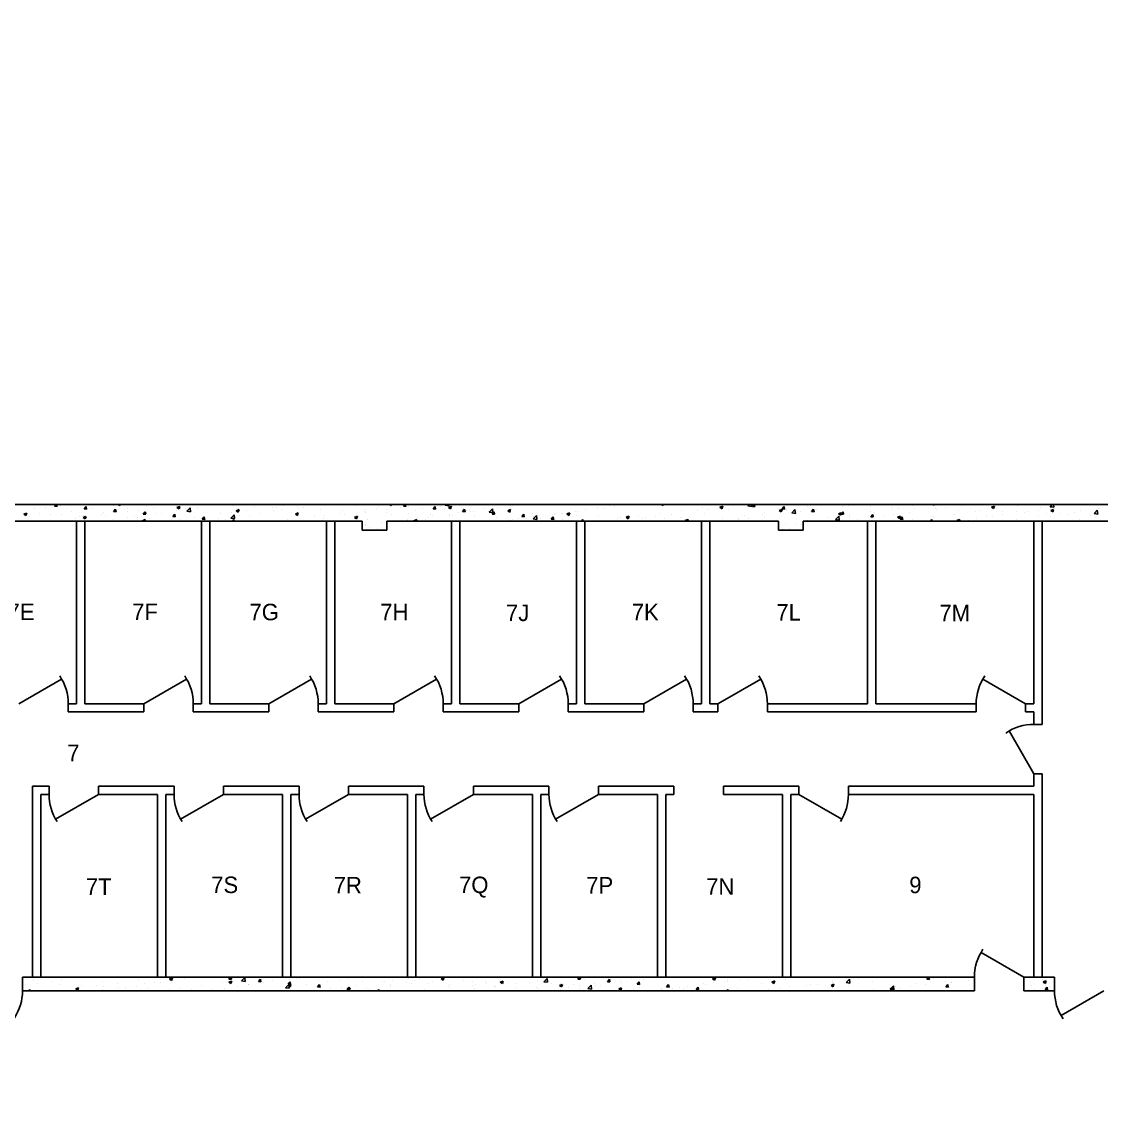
# Model space of a CAD drawing. Header units: inches. Extents: x -34849 to 37501, y -26482 to 39290.
# Drawn here: x 1196 to 1981, y 13444 to 14235 of the extents above; entities that cross this region are included whole.
import ezdxf
from ezdxf.enums import TextEntityAlignment as Align

# ---------------------------------------------------------------- set-up
doc = ezdxf.new("R2010")
doc.units = ezdxf.units.IN
doc.header["$MEASUREMENT"] = 0
for name, color, linetype in [('035$01DOOR', 150, 'Continuous'), ('035$01OFFICE', 7, 'Continuous'), ('035$01OUT', 7, 'Continuous'), ('035$01WAL', 7, 'Continuous'), ('035$04OFF', 7, 'Continuous')]:
    doc.layers.add(name, color=color, linetype=linetype)

# ---------------------------------------------------------------- blocks, each defined once
blk = doc.blocks.new('OFFICE')
at = {"color": 2, "linetype": 'Continuous'}
blk.add_attdef('OFFICE', text='', height=12, dxfattribs=at).set_placement((0, 0), align=Align.MIDDLE)

msp = doc.modelspace()

# ---------------------------------------------------------------- linework, layer by layer
at = {"layer": '035$01DOOR'}
for p, q in [((1193.38, 13738.61), (1224.55, 13756.61)), ((1284.38, 13738.61), (1315.55, 13756.61)), ((1375.38, 13738.61), (1406.55, 13756.61)), ((1466.38, 13738.61), (1497.55, 13756.61)), ((1557.38, 13738.61), (1588.55, 13756.61)), ((1648.38, 13738.61), (1679.55, 13756.61)), ((1702.38, 13738.61), (1733.55, 13756.61)), ((1926.38, 13738.61), (1895.2, 13756.61)), ((1932.38, 13687.61), (1914.38, 13718.79)), ((1251.38, 13672.61), (1220.2, 13654.61)), ((1342.38, 13672.61), (1311.2, 13654.61)), ((1433.38, 13672.61), (1402.2, 13654.61)), ((1524.38, 13672.61), (1493.2, 13654.61)), ((1615.38, 13672.61), (1584.2, 13654.61)), ((1761.38, 13672.61), (1792.55, 13654.61)), ((1925.1, 13539.61), (1893.93, 13557.61)), ((1983.38, 13529.61), (1952.2, 13511.61))]:
    msp.add_line(p, q, dxfattribs=at)
for centre, start, end in [((1193.38, 13738.61), 0, 34.22322), ((1284.38, 13738.61), 0, 34.22322), ((1375.38, 13738.61), 0, 34.22322), ((1466.38, 13738.61), 0, 34.22322), ((1557.38, 13738.61), 0, 34.22322), ((1648.38, 13738.61), 0, 34.22322), ((1702.38, 13738.61), 0, 34.22322), ((1926.38, 13738.61), 145.77678, 180), ((1932.38, 13687.61), 90, 124.61553), ((1251.38, 13672.61), 180, 213.16616), ((1342.38, 13672.61), 180, 213.16616), ((1433.38, 13672.61), 180, 213.16616), ((1524.38, 13672.61), 180, 213.16616), ((1615.38, 13672.61), 180, 213.16616), ((1761.38, 13672.61), 326.83384, 0), ((1925.1, 13539.61), 145.77678, 180), ((1160.08, 13529.61), 326.83384, 0), ((1983.38, 13529.61), 180, 214.22322)]:
    msp.add_arc(centre, 36, start, end, dxfattribs=at)
at = {"layer": '035$01OUT', "linetype": 'Continuous'}
for p, q in [((-53.62, 13883.61), (2051.38, 13883.61)), ((1158.39, 13871.61), (1443.38, 13871.61)), ((1443.38, 13864.86), (1443.38, 13871.61)), ((1461.38, 13864.86), (1443.38, 13864.86)), ((1461.38, 13871.61), (1746.38, 13871.61)), ((1461.38, 13864.86), (1461.38, 13871.61)), ((1746.38, 13864.86), (1746.38, 13871.61)), ((1764.38, 13864.86), (1746.38, 13864.86)), ((1764.38, 13871.61), (2051.38, 13871.61)), ((1764.38, 13864.86), (1764.38, 13871.61))]:
    msp.add_line(p, q, dxfattribs=at)
at = {"layer": '035$01OUT'}
for p, q in [((1205.06, 13880.49), (1205.06, 13880.49)), ((1212.57, 13881.48), (1212.57, 13881.48)), ((1219.41, 13882.33), (1220.48, 13883.61)), ((1219.41, 13882.33), (1221.2, 13882.17)), ((1221.2, 13882.17), (1220.94, 13883.61)), ((1223.93, 13882.98), (1223.93, 13882.98)), ((1240.93, 13880.45), (1242.37, 13882.17)), ((1240.93, 13880.45), (1242.72, 13880.29)), ((1242.72, 13880.29), (1242.37, 13882.17)), ((1247.23, 13880.82), (1247.23, 13880.82)), ((1262.44, 13878.57), (1263.89, 13880.29)), ((1262.63, 13882.93), (1262.63, 13882.93)), ((1264.24, 13878.41), (1263.89, 13880.29)), ((1265.79, 13883.61), (1266.9, 13882.86)), ((1266.9, 13882.86), (1267.16, 13883.61)), ((1272.68, 13881.02), (1272.68, 13881.02)), ((1284.29, 13883.61), (1286.43, 13883.28)), ((1286.43, 13883.28), (1286.39, 13883.61)), ((1291.68, 13881.1), (1291.68, 13881.1)), ((1308.52, 13881.46), (1310.63, 13882.27)), ((1308.52, 13881.46), (1310.02, 13880.46)), ((1310.02, 13880.46), (1310.63, 13882.27)), ((1310.62, 13883.6), (1310.62, 13883.6)), ((1314.86, 13880.44), (1314.86, 13880.44)), ((1315.78, 13878.73), (1318.11, 13881.16)), ((1318.45, 13878.31), (1318.11, 13881.16)), ((1323.56, 13881.15), (1323.56, 13881.15)), ((1332.36, 13883.45), (1332.36, 13883.45)), ((1333.18, 13883.26), (1333.18, 13883.26)), ((1339.14, 13883.4), (1339.14, 13883.4)), ((1349.2, 13882.58), (1349.2, 13882.58)), ((1365.21, 13881.9), (1365.21, 13881.9)), ((1378.37, 13881.72), (1378.37, 13881.72)), ((1381.22, 13881.23), (1381.22, 13881.23)), ((1385.88, 13882.71), (1385.88, 13882.71)), ((1396.3, 13881.96), (1396.3, 13881.96)), ((1397.24, 13880.55), (1397.24, 13880.55)), ((1400.31, 13881.8), (1400.31, 13881.8)), ((1422.94, 13883.23), (1422.94, 13883.23)), ((1438.96, 13882.55), (1438.96, 13882.55)), ((1453.63, 13880.84), (1453.63, 13880.84)), ((1454.97, 13881.87), (1454.97, 13881.87)), ((1463.55, 13883.61), (1464.57, 13882.92)), ((1464.57, 13882.92), (1464.8, 13883.61)), ((1464.99, 13882.33), (1464.99, 13882.33)), ((1470.99, 13881.2), (1470.99, 13881.2)), ((1473.46, 13882.31), (1474.56, 13883.61)), ((1473.46, 13882.31), (1475.25, 13882.15)), ((1475.25, 13882.15), (1474.98, 13883.61)), ((1476.82, 13882.27), (1476.82, 13882.27)), ((1487, 13880.52), (1487, 13880.52)), ((1494.98, 13880.42), (1496.42, 13882.15)), ((1494.98, 13880.42), (1496.77, 13880.27)), ((1496.77, 13880.27), (1496.43, 13882.15)), ((1500.04, 13882.08), (1500.04, 13882.08)), ((1503.9, 13883.12), (1504.37, 13883.61)), ((1503.9, 13883.12), (1506.57, 13882.71)), ((1506.19, 13881.53), (1508.29, 13882.33)), ((1506.19, 13881.53), (1507.68, 13880.52)), ((1506.57, 13882.71), (1506.47, 13883.61)), ((1507.68, 13880.52), (1508.29, 13882.33)), ((1516.5, 13878.54), (1517.94, 13880.26)), ((1518.29, 13878.38), (1517.94, 13880.26)), ((1532.73, 13880.46), (1532.73, 13880.46)), ((1535.92, 13878.16), (1538.26, 13880.59)), ((1538, 13880.68), (1538, 13880.68)), ((1538.59, 13877.74), (1538.26, 13880.59)), ((1542.21, 13881.49), (1542.21, 13881.49)), ((1551.68, 13882.95), (1551.68, 13882.95)), ((1553.15, 13882.6), (1553.15, 13882.6)), ((1614.51, 13881.14), (1614.51, 13881.14)), ((1619.42, 13881.08), (1619.42, 13881.08)), ((1623.65, 13883.01), (1623.65, 13883.01)), ((1626.93, 13882.07), (1626.93, 13882.07)), ((1629.91, 13883.26), (1629.91, 13883.26)), ((1638.3, 13883.56), (1638.3, 13883.56)), ((1661.3, 13883.61), (1662.23, 13882.99)), ((1662.23, 13882.99), (1662.44, 13883.61)), ((1690.84, 13881.47), (1690.84, 13881.47)), ((1694.68, 13880.19), (1694.68, 13880.19)), ((1703.85, 13881.59), (1705.95, 13882.4)), ((1703.85, 13881.59), (1705.34, 13880.59)), ((1705.34, 13880.59), (1705.95, 13882.4)), ((1706.04, 13881.69), (1706.04, 13881.69)), ((1709.89, 13880.12), (1709.89, 13880.12)), ((1724.05, 13882.55), (1725.06, 13883.61)), ((1724.05, 13882.55), (1726.71, 13882.14)), ((1726.71, 13882.14), (1726.54, 13883.61)), ((1727.39, 13883.13), (1727.39, 13883.13)), ((1727.51, 13882.28), (1728.63, 13883.61)), ((1727.51, 13882.28), (1729.3, 13882.12)), ((1729.31, 13882.12), (1729.03, 13883.61)), ((1749.03, 13880.4), (1750.48, 13882.12)), ((1749.03, 13880.4), (1750.82, 13880.24)), ((1750.82, 13880.24), (1750.48, 13882.12)), ((1767.59, 13882.13), (1767.59, 13882.13)), ((1769.57, 13882.55), (1769.57, 13882.55)), ((1770.55, 13878.52), (1771.99, 13880.24)), ((1772.34, 13878.36), (1771.99, 13880.24)), ((1792.73, 13882.31), (1792.73, 13882.31)), ((1797.12, 13882.99), (1797.12, 13882.99)), ((1800.24, 13883.3), (1800.24, 13883.3)), ((1813.14, 13882.32), (1813.14, 13882.32)), ((1828.52, 13880.34), (1828.52, 13880.34)), ((1829.15, 13881.64), (1829.15, 13881.64)), ((1833.51, 13881.06), (1833.51, 13881.06)), ((1844.1, 13882.59), (1844.1, 13882.59)), ((1845.17, 13880.96), (1845.17, 13880.96)), ((1859.06, 13883.61), (1859.89, 13883.06)), ((1859.89, 13883.05), (1860.08, 13883.61)), ((1860.48, 13880.43), (1860.48, 13880.43)), ((1861.18, 13880.29), (1861.18, 13880.29)), ((1867.99, 13881.42), (1867.99, 13881.42)), ((1879.35, 13882.92), (1879.35, 13882.92)), ((1901.51, 13881.66), (1903.61, 13882.47)), ((1901.51, 13881.66), (1903, 13880.65)), ((1903, 13880.65), (1903.61, 13882.46)), ((1905.28, 13881), (1905.28, 13881)), ((1920.43, 13882.92), (1920.43, 13882.92)), ((1937.25, 13881.18), (1937.25, 13881.18)), ((1944.19, 13881.98), (1945.75, 13883.61)), ((1944.19, 13881.98), (1946.86, 13881.57)), ((1946.86, 13881.57), (1946.62, 13883.61)), ((1947.1, 13881.04), (1947.1, 13881.04)), ((1966.04, 13883.54), (1966.04, 13883.54)), ((1979.43, 13880.6), (1979.43, 13880.6)), ((1197.09, 13876.59), (1199.19, 13877.4)), ((1197.09, 13876.59), (1198.58, 13875.59)), ((1198.58, 13875.58), (1199.19, 13877.4)), ((1201.09, 13874.54), (1201.09, 13874.54)), ((1208.78, 13876.77), (1208.78, 13876.77)), ((1216.49, 13876.65), (1216.49, 13876.65)), ((1224.8, 13876.1), (1224.8, 13876.1)), ((1231.64, 13878.57), (1231.64, 13878.57)), ((1234.99, 13873.64), (1234.99, 13873.64)), ((1237.69, 13875.02), (1237.69, 13875.02)), ((1240.2, 13874.19), (1242.3, 13875)), ((1240.2, 13874.19), (1241.7, 13873.18)), ((1240.81, 13875.42), (1240.81, 13875.42)), ((1241.7, 13873.18), (1242.31, 13874.99)), ((1242.5, 13874.63), (1242.5, 13874.63)), ((1253.86, 13876.12), (1253.86, 13876.12)), ((1255.19, 13878.02), (1255.19, 13878.02)), ((1256.83, 13874.74), (1256.83, 13874.74)), ((1262.26, 13872.95), (1262.26, 13872.95)), ((1262.44, 13878.57), (1264.24, 13878.41)), ((1272.81, 13878.62), (1272.81, 13878.62)), ((1272.84, 13874.07), (1272.84, 13874.07)), ((1277.42, 13874.87), (1277.42, 13874.87)), ((1279.87, 13874.44), (1279.87, 13874.44)), ((1280.32, 13879.61), (1280.32, 13879.61)), ((1283.32, 13871.79), (1285.42, 13872.59)), ((1283.96, 13876.68), (1285.41, 13878.41)), ((1283.96, 13876.68), (1285.76, 13876.53)), ((1285.09, 13871.61), (1285.42, 13872.59)), ((1285.76, 13876.53), (1285.41, 13878.41)), ((1288.86, 13873.39), (1288.86, 13873.39)), ((1293, 13877.12), (1293, 13877.12)), ((1297.36, 13877.44), (1297.36, 13877.44)), ((1304.87, 13872.71), (1304.87, 13872.71)), ((1305.48, 13874.8), (1306.93, 13876.52)), ((1305.48, 13874.8), (1307.27, 13874.64)), ((1307.27, 13874.64), (1306.93, 13876.52)), ((1308.4, 13879.23), (1308.4, 13879.23)), ((1310.24, 13872.75), (1310.24, 13872.75)), ((1315.78, 13878.73), (1318.44, 13878.32)), ((1321.6, 13874.25), (1321.6, 13874.25)), ((1327, 13872.92), (1328.44, 13874.64)), ((1327, 13872.92), (1328.79, 13872.76)), ((1328.79, 13872.76), (1328.45, 13874.64)), ((1338.77, 13873.41), (1338.77, 13873.41)), ((1340.55, 13876.74), (1340.55, 13876.74)), ((1343.81, 13872.95), (1343.81, 13872.95)), ((1347.79, 13873.76), (1350.13, 13876.2)), ((1347.79, 13873.76), (1350.46, 13873.35)), ((1348.06, 13877.73), (1348.06, 13877.73)), ((1349, 13871.61), (1349.96, 13872.76)), ((1350.17, 13871.61), (1349.96, 13872.76)), ((1350.46, 13873.35), (1350.13, 13876.2)), ((1351.64, 13879.06), (1353.74, 13879.87)), ((1351.64, 13879.06), (1353.13, 13878.05)), ((1353.13, 13878.05), (1353.74, 13879.87)), ((1354.18, 13875.52), (1354.18, 13875.52)), ((1359.42, 13879.23), (1359.42, 13879.23)), ((1361.31, 13875.95), (1361.31, 13875.95)), ((1369.33, 13877.44), (1369.33, 13877.44)), ((1378.8, 13878.95), (1378.8, 13878.95)), ((1384.91, 13879.69), (1384.91, 13879.69)), ((1389.35, 13872.38), (1389.35, 13872.38)), ((1394.75, 13876.66), (1396.85, 13877.46)), ((1394.75, 13876.66), (1396.24, 13875.65)), ((1396.25, 13875.65), (1396.85, 13877.46)), ((1408.3, 13874.87), (1408.3, 13874.87)), ((1413.25, 13879.87), (1413.25, 13879.87)), ((1415.1, 13873.74), (1415.1, 13873.74)), ((1415.81, 13875.86), (1415.81, 13875.86)), ((1427.17, 13877.35), (1427.17, 13877.35)), ((1429.27, 13879.2), (1429.27, 13879.2)), ((1430.68, 13875.99), (1430.68, 13875.99)), ((1437.87, 13874.25), (1439.97, 13875.06)), ((1437.87, 13874.25), (1439.36, 13873.25)), ((1439.36, 13873.25), (1439.97, 13875.06)), ((1445.28, 13878.52), (1445.28, 13878.52)), ((1446.09, 13878.1), (1446.09, 13878.1)), ((1446.11, 13879.85), (1446.11, 13879.85)), ((1447.55, 13873.07), (1447.55, 13873.07)), ((1461.24, 13880.02), (1461.24, 13880.02)), ((1461.3, 13877.84), (1461.3, 13877.84)), ((1465.04, 13876.07), (1465.04, 13876.07)), ((1476.04, 13873), (1476.04, 13873)), ((1476.46, 13872.28), (1476.46, 13872.28)), ((1477.31, 13877.17), (1477.31, 13877.17)), ((1480.98, 13871.85), (1483.08, 13872.66)), ((1482.54, 13879.07), (1482.54, 13879.07)), ((1482.73, 13871.61), (1483.08, 13872.66)), ((1483.55, 13873.98), (1483.55, 13873.98)), ((1489.73, 13872.49), (1489.73, 13872.49)), ((1491.86, 13874.4), (1491.86, 13874.4)), ((1493.33, 13876.49), (1493.33, 13876.49)), ((1494.91, 13875.48), (1494.91, 13875.48)), ((1503.02, 13879.84), (1503.02, 13879.84)), ((1507.01, 13876.32), (1507.01, 13876.32)), ((1507.22, 13875.49), (1507.22, 13875.49)), ((1509.34, 13875.81), (1509.34, 13875.81)), ((1513.86, 13877.97), (1513.86, 13877.97)), ((1516.5, 13878.54), (1518.29, 13878.38)), ((1519.03, 13879.17), (1519.03, 13879.17)), ((1521.37, 13878.96), (1521.37, 13878.96)), ((1522.59, 13878.57), (1522.59, 13878.57)), ((1524.72, 13878.49), (1524.72, 13878.49)), ((1525.36, 13875.14), (1525.36, 13875.14)), ((1535.05, 13878.49), (1535.05, 13878.49)), ((1535.92, 13878.16), (1538.59, 13877.75)), ((1538.01, 13876.66), (1539.46, 13878.38)), ((1538.01, 13876.66), (1539.81, 13876.5)), ((1539.81, 13876.5), (1539.46, 13878.38)), ((1541.37, 13874.46), (1541.37, 13874.46)), ((1549.3, 13879.13), (1551.4, 13879.93)), ((1549.3, 13879.13), (1550.79, 13878.12)), ((1550.79, 13878.12), (1551.4, 13879.93)), ((1551.06, 13877.81), (1551.06, 13877.81)), ((1552.79, 13872.61), (1552.79, 13872.61)), ((1557.39, 13873.78), (1557.39, 13873.78)), ((1559.53, 13874.78), (1560.98, 13876.5)), ((1559.53, 13874.78), (1561.32, 13874.62)), ((1561.33, 13874.62), (1560.98, 13876.5)), ((1562.66, 13873.61), (1562.66, 13873.61)), ((1567.08, 13877.14), (1567.08, 13877.14)), ((1567.94, 13873.19), (1570.27, 13875.63)), ((1567.94, 13873.19), (1570.6, 13872.78)), ((1568.37, 13874.86), (1568.37, 13874.86)), ((1570.61, 13872.78), (1570.27, 13875.63)), ((1571.17, 13874), (1571.17, 13874)), ((1573.4, 13873.11), (1573.4, 13873.11)), ((1581.05, 13872.89), (1582.5, 13874.62)), ((1581.05, 13872.89), (1582.84, 13872.74)), ((1581.61, 13876.1), (1581.61, 13876.1)), ((1582.84, 13872.74), (1582.5, 13874.62)), ((1583.09, 13876.46), (1583.09, 13876.46)), ((1583.77, 13876.97), (1583.77, 13876.97)), ((1588.66, 13877), (1588.66, 13877)), ((1589.12, 13877.09), (1589.12, 13877.09)), ((1589.42, 13872.43), (1589.42, 13872.43)), ((1592.41, 13876.72), (1594.51, 13877.53)), ((1592.41, 13876.72), (1593.91, 13875.72)), ((1593.91, 13875.72), (1594.52, 13877.53)), ((1598.92, 13878.89), (1598.92, 13878.89)), ((1599.1, 13875.78), (1599.1, 13875.78)), ((1600.48, 13878.58), (1600.48, 13878.58)), ((1603.07, 13871.61), (1604.01, 13872.73)), ((1604.22, 13871.61), (1604.01, 13872.73)), ((1606.16, 13880.01), (1606.16, 13880.01)), ((1615.12, 13875.11), (1615.12, 13875.11)), ((1629.54, 13873.27), (1629.54, 13873.27)), ((1631.13, 13874.43), (1631.13, 13874.43)), ((1635.53, 13874.32), (1637.63, 13875.13)), ((1635.53, 13874.32), (1637.02, 13873.31)), ((1637.02, 13873.31), (1637.63, 13875.13)), ((1644.7, 13875.19), (1644.7, 13875.19)), ((1647.15, 13873.75), (1647.15, 13873.75)), ((1649.35, 13874.23), (1649.35, 13874.23)), ((1656.86, 13875.21), (1656.86, 13875.21)), ((1660.28, 13877.44), (1660.28, 13877.44)), ((1663.16, 13873.08), (1663.16, 13873.08)), ((1668.22, 13876.71), (1668.22, 13876.71)), ((1674.9, 13874.12), (1674.9, 13874.12)), ((1675.68, 13879.55), (1675.68, 13879.55)), ((1678.64, 13871.92), (1680.74, 13872.72)), ((1679.18, 13872.4), (1679.18, 13872.4)), ((1680.37, 13871.61), (1680.74, 13872.72)), ((1687.17, 13879.2), (1687.17, 13879.2)), ((1692.4, 13877.12), (1692.4, 13877.12)), ((1706.05, 13873.73), (1706.05, 13873.73)), ((1717.08, 13873.54), (1717.08, 13873.54)), ((1717.1, 13872.35), (1717.1, 13872.35)), ((1721.46, 13875.85), (1721.46, 13875.85)), ((1724.61, 13873.34), (1724.61, 13873.34)), ((1734.58, 13876.54), (1734.58, 13876.54)), ((1735.97, 13874.84), (1735.97, 13874.84)), ((1736.61, 13877.77), (1736.61, 13877.77)), ((1746.96, 13879.19), (1749.06, 13880)), ((1746.96, 13879.19), (1748.46, 13878.18)), ((1748.46, 13878.18), (1749.06, 13880)), ((1752.07, 13879.54), (1752.07, 13879.54)), ((1752.19, 13880.02), (1752.19, 13880.02)), ((1754.91, 13877.33), (1754.91, 13877.33)), ((1756.06, 13877.59), (1758.4, 13880.02)), ((1756.06, 13877.59), (1758.73, 13877.18)), ((1758.73, 13877.17), (1758.4, 13880.02)), ((1762.42, 13878.32), (1762.42, 13878.32)), ((1770.55, 13878.52), (1772.34, 13878.36)), ((1773.79, 13879.81), (1773.79, 13879.81)), ((1782.38, 13874.06), (1782.38, 13874.06)), ((1788.08, 13872.62), (1790.42, 13875.06)), ((1788.08, 13872.62), (1790.75, 13872.21)), ((1790.08, 13876.79), (1792.18, 13877.59)), ((1790.08, 13876.79), (1791.57, 13875.78)), ((1790.75, 13872.21), (1790.42, 13875.06)), ((1791.57, 13875.78), (1792.18, 13877.59)), ((1792.06, 13876.63), (1793.51, 13878.36)), ((1792.06, 13876.63), (1793.86, 13876.48)), ((1793.86, 13876.48), (1793.51, 13878.36)), ((1797.96, 13876.31), (1797.96, 13876.31)), ((1798.52, 13875.05), (1798.52, 13875.05)), ((1803.71, 13872.96), (1803.71, 13872.96)), ((1813.37, 13878.42), (1813.37, 13878.42)), ((1813.58, 13874.75), (1815.03, 13876.47)), ((1813.58, 13874.75), (1815.38, 13874.59)), ((1815.38, 13874.59), (1815.03, 13876.47)), ((1816.02, 13878.05), (1816.02, 13878.05)), ((1822.66, 13875.46), (1822.66, 13875.46)), ((1830.17, 13876.44), (1830.17, 13876.44)), ((1833.19, 13874.39), (1835.29, 13875.19)), ((1833.19, 13874.39), (1834.68, 13873.38)), ((1834.68, 13873.38), (1835.29, 13875.19)), ((1835.1, 13872.87), (1836.55, 13874.59)), ((1835.1, 13872.87), (1836.89, 13872.71)), ((1836.89, 13872.71), (1836.55, 13874.59)), ((1841.53, 13877.94), (1841.53, 13877.94)), ((1843.74, 13872.61), (1843.74, 13872.61)), ((1857.14, 13871.61), (1858.06, 13872.71)), ((1858.27, 13871.61), (1858.07, 13872.71)), ((1859.14, 13874.72), (1859.14, 13874.72)), ((1874.29, 13876.64), (1874.29, 13876.64)), ((1876.3, 13871.98), (1878.4, 13872.79)), ((1877.2, 13879.61), (1877.2, 13879.61)), ((1878.01, 13871.61), (1878.41, 13872.79)), ((1889.87, 13878.89), (1889.87, 13878.89)), ((1890.4, 13873.58), (1890.4, 13873.58)), ((1893.21, 13878.93), (1893.21, 13878.93)), ((1897.92, 13874.57), (1897.92, 13874.57)), ((1902.26, 13875.17), (1902.26, 13875.17)), ((1909.23, 13878.26), (1909.23, 13878.26)), ((1909.28, 13876.07), (1909.28, 13876.07)), ((1919.75, 13878.17), (1919.75, 13878.17)), ((1920.07, 13872.93), (1920.07, 13872.93)), ((1925.24, 13877.58), (1925.24, 13877.58)), ((1928.22, 13878.56), (1928.22, 13878.56)), ((1935.65, 13875.18), (1935.65, 13875.18)), ((1935.73, 13879.55), (1935.73, 13879.55)), ((1941.25, 13876.9), (1941.25, 13876.9)), ((1944.44, 13874.59), (1944.44, 13874.59)), ((1944.62, 13879.26), (1946.73, 13880.06)), ((1944.62, 13879.26), (1946.12, 13878.25)), ((1946.12, 13878.25), (1946.73, 13880.06)), ((1951.05, 13877.3), (1951.05, 13877.3)), ((1957.27, 13876.23), (1957.27, 13876.23)), ((1961.93, 13877.59), (1961.93, 13877.59)), ((1965.66, 13872.69), (1965.66, 13872.69)), ((1966.2, 13879.22), (1966.2, 13879.22)), ((1973.28, 13875.55), (1973.28, 13875.55)), ((1976.21, 13877.02), (1978.54, 13879.45)), ((1976.21, 13877.02), (1978.87, 13876.61)), ((1977.02, 13874.19), (1977.02, 13874.19)), ((1978.88, 13876.6), (1978.54, 13879.45)), ((1220.19, 13872.01), (1220.19, 13872.01)), ((1283.32, 13871.79), (1283.58, 13871.61)), ((1302.73, 13871.77), (1302.73, 13871.77)), ((1320.89, 13872.04), (1320.89, 13872.04)), ((1399.95, 13871.82), (1399.95, 13871.82)), ((1445.72, 13868.11), (1445.72, 13868.11)), ((1445.73, 13869.01), (1445.73, 13869.01)), ((1449, 13866.62), (1449, 13866.62)), ((1454.74, 13866.48), (1454.74, 13866.48)), ((1457.09, 13870.5), (1457.09, 13870.5)), ((1460.88, 13870.03), (1460.88, 13870.03)), ((1480.98, 13871.85), (1481.34, 13871.61)), ((1551.3, 13872.11), (1551.3, 13872.11)), ((1605.43, 13871.75), (1605.43, 13871.75)), ((1630.4, 13871.73), (1630.4, 13871.73)), ((1678.64, 13871.92), (1679.1, 13871.61)), ((1695.19, 13871.72), (1695.19, 13871.72)), ((1747.02, 13865.5), (1747.02, 13865.5)), ((1749.56, 13865.66), (1749.56, 13865.66)), ((1751.83, 13870.03), (1751.83, 13870.03)), ((1754.53, 13866.49), (1754.53, 13866.49)), ((1759.25, 13869.02), (1759.25, 13869.02)), ((1763.53, 13869.04), (1763.53, 13869.04)), ((1767.23, 13872.14), (1767.23, 13872.14)), ((1781.03, 13872.05), (1781.03, 13872.05)), ((1876.3, 13871.98), (1876.85, 13871.61)), ((1884.76, 13872.17), (1884.76, 13872.17)), ((1958.15, 13871.71), (1958.15, 13871.71))]:
    msp.add_line(p, q, dxfattribs=at)
at = {"layer": '035$01WAL'}
for p, q in [((1235.38, 13871.61), (1235.38, 13738.61)), ((1241.38, 13871.61), (1241.38, 13738.61)), ((1326.38, 13871.61), (1326.38, 13738.61)), ((1332.38, 13871.61), (1332.38, 13738.61)), ((1417.38, 13871.61), (1417.38, 13738.61)), ((1423.38, 13871.61), (1423.38, 13738.61)), ((1508.38, 13871.61), (1508.38, 13738.61)), ((1514.38, 13871.61), (1514.38, 13738.61)), ((1599.38, 13871.61), (1599.38, 13738.61)), ((1605.38, 13871.61), (1605.38, 13738.61)), ((1690.38, 13871.61), (1690.38, 13738.61)), ((1696.38, 13871.61), (1696.38, 13738.61)), ((1811.38, 13871.61), (1811.38, 13738.61)), ((1817.38, 13871.61), (1817.38, 13738.61)), ((1932.38, 13871.61), (1932.38, 13738.61)), ((1938.38, 13871.61), (1938.38, 13723.61)), ((1229.38, 13738.61), (1235.38, 13738.61)), ((1229.38, 13738.61), (1229.38, 13732.61)), ((1241.38, 13738.61), (1284.38, 13738.61)), ((1284.38, 13738.61), (1284.38, 13732.61)), ((1320.38, 13738.61), (1326.38, 13738.61)), ((1320.38, 13738.61), (1320.38, 13732.61)), ((1332.38, 13738.61), (1375.38, 13738.61)), ((1375.38, 13738.61), (1375.38, 13732.61)), ((1411.38, 13738.61), (1417.38, 13738.61)), ((1411.38, 13738.61), (1411.38, 13732.61)), ((1423.38, 13738.61), (1466.38, 13738.61)), ((1466.38, 13738.61), (1466.38, 13732.61)), ((1502.38, 13738.61), (1508.38, 13738.61)), ((1502.38, 13738.61), (1502.38, 13732.61)), ((1514.38, 13738.61), (1557.38, 13738.61)), ((1557.38, 13738.61), (1557.38, 13732.61)), ((1593.38, 13738.61), (1599.38, 13738.61)), ((1593.38, 13738.61), (1593.38, 13732.61)), ((1605.38, 13738.61), (1648.38, 13738.61)), ((1648.38, 13738.61), (1648.38, 13732.61)), ((1684.38, 13738.61), (1690.38, 13738.61)), ((1684.38, 13738.61), (1684.38, 13732.61)), ((1696.38, 13738.61), (1702.38, 13738.61)), ((1702.38, 13738.61), (1702.38, 13732.61)), ((1738.38, 13738.61), (1811.38, 13738.61)), ((1738.38, 13738.61), (1738.38, 13732.61)), ((1817.38, 13738.61), (1890.38, 13738.61)), ((1890.38, 13738.61), (1890.38, 13732.61)), ((1926.38, 13738.61), (1932.38, 13738.61)), ((1926.38, 13738.61), (1926.38, 13732.61)), ((1229.38, 13732.61), (1284.38, 13732.61)), ((1320.38, 13732.61), (1375.38, 13732.61)), ((1411.38, 13732.61), (1466.38, 13732.61)), ((1502.38, 13732.61), (1557.38, 13732.61)), ((1593.38, 13732.61), (1648.38, 13732.61)), ((1684.38, 13732.61), (1702.38, 13732.61)), ((1738.38, 13732.61), (1890.38, 13732.61)), ((1926.38, 13732.61), (1932.38, 13732.61)), ((1932.38, 13732.61), (1932.38, 13723.61)), ((1932.38, 13723.61), (1938.38, 13723.61)), ((1932.38, 13687.61), (1932.38, 13678.61)), ((1932.38, 13687.61), (1938.38, 13687.61)), ((1938.38, 13687.61), (1938.38, 13539.61)), ((1203.38, 13678.61), (1203.38, 13539.61)), ((1203.38, 13678.61), (1215.38, 13678.61)), ((1215.38, 13678.61), (1215.38, 13672.61)), ((1251.38, 13678.61), (1306.38, 13678.61)), ((1251.38, 13678.61), (1251.38, 13672.61)), ((1306.38, 13678.61), (1306.38, 13672.61)), ((1342.38, 13678.61), (1397.38, 13678.61)), ((1342.38, 13678.61), (1342.38, 13672.61)), ((1397.38, 13678.61), (1397.38, 13672.61)), ((1433.38, 13678.61), (1488.38, 13678.61)), ((1433.38, 13678.61), (1433.38, 13672.61)), ((1488.38, 13678.61), (1488.38, 13672.61)), ((1524.38, 13678.61), (1579.38, 13678.61)), ((1524.38, 13678.61), (1524.38, 13672.61)), ((1579.38, 13678.61), (1579.38, 13672.61)), ((1615.38, 13678.61), (1670.38, 13678.61)), ((1615.38, 13678.61), (1615.38, 13672.61)), ((1670.38, 13678.61), (1670.38, 13672.61)), ((1706.38, 13678.61), (1761.38, 13678.61)), ((1706.38, 13678.61), (1706.38, 13672.61)), ((1761.38, 13678.61), (1761.38, 13672.61)), ((1797.38, 13678.61), (1932.38, 13678.61)), ((1797.38, 13678.61), (1797.38, 13672.61)), ((1209.38, 13672.61), (1209.38, 13539.61)), ((1209.38, 13672.61), (1215.38, 13672.61)), ((1251.38, 13672.61), (1294.38, 13672.61)), ((1294.38, 13672.61), (1294.38, 13539.61)), ((1300.38, 13672.61), (1300.38, 13539.61)), ((1300.38, 13672.61), (1306.38, 13672.61)), ((1342.38, 13672.61), (1385.38, 13672.61)), ((1385.38, 13672.61), (1385.38, 13539.61)), ((1391.38, 13672.61), (1391.38, 13539.61)), ((1391.38, 13672.61), (1397.38, 13672.61)), ((1433.38, 13672.61), (1476.38, 13672.61)), ((1476.38, 13672.61), (1476.38, 13539.61)), ((1482.38, 13672.61), (1482.38, 13539.61)), ((1482.38, 13672.61), (1488.38, 13672.61)), ((1524.38, 13672.61), (1567.38, 13672.61)), ((1567.38, 13672.61), (1567.38, 13539.61)), ((1573.38, 13672.61), (1573.38, 13539.61)), ((1573.38, 13672.61), (1579.38, 13672.61)), ((1615.38, 13672.61), (1658.38, 13672.61)), ((1658.38, 13672.61), (1658.38, 13539.61)), ((1664.38, 13672.61), (1664.38, 13539.61)), ((1664.38, 13672.61), (1670.38, 13672.61)), ((1706.38, 13672.61), (1749.38, 13672.61)), ((1749.38, 13672.61), (1749.38, 13539.61)), ((1755.38, 13672.61), (1755.38, 13539.61)), ((1755.38, 13672.61), (1761.38, 13672.61)), ((1797.38, 13672.61), (1932.38, 13672.61)), ((1932.38, 13672.61), (1932.38, 13539.61)), ((1198.3, 13534.22), (1198.3, 13534.22)), ((1204.09, 13537.1), (1204.09, 13537.1)), ((1206.98, 13534.99), (1206.98, 13534.99)), ((1217.24, 13536.71), (1217.24, 13536.71)), ((1219.24, 13539.02), (1219.24, 13539.02)), ((1223, 13534.31), (1223, 13534.31)), ((1224.75, 13537.7), (1224.75, 13537.7)), ((1236.12, 13539.2), (1236.12, 13539.2)), ((1236.89, 13533.12), (1236.89, 13533.12)), ((1239.01, 13533.64), (1239.01, 13533.64)), ((1249.86, 13533.39), (1249.86, 13533.39)), ((1254.39, 13536.12), (1254.39, 13536.12)), ((1255.03, 13532.96), (1255.03, 13532.96)), ((1265.02, 13535.31), (1265.02, 13535.31)), ((1266.04, 13532.34), (1266.04, 13532.34)), ((1271.04, 13532.28), (1271.04, 13532.28)), ((1271.88, 13539.12), (1271.88, 13539.12)), ((1279.07, 13532.54), (1279.07, 13532.54)), ((1280.6, 13537.56), (1280.6, 13537.56)), ((1284.99, 13534.84), (1284.99, 13534.84)), ((1292.5, 13535.82), (1292.5, 13535.82)), ((1296.57, 13535.54), (1296.57, 13535.54)), ((1303.17, 13538.26), (1305.27, 13539.07)), ((1303.17, 13538.26), (1304.66, 13537.25)), ((1303.86, 13537.32), (1303.86, 13537.32)), ((1304.66, 13537.25), (1305.27, 13539.07)), ((1314.06, 13538.54), (1314.06, 13538.54)), ((1326.37, 13533.86), (1326.37, 13533.86)), ((1341.77, 13535.97), (1341.77, 13535.97)), ((1346.28, 13535.86), (1348.38, 13536.67)), ((1346.28, 13535.86), (1347.77, 13534.85)), ((1346.4, 13538.2), (1347.59, 13539.61)), ((1346.4, 13538.2), (1348.19, 13538.04)), ((1347.77, 13534.85), (1348.38, 13536.66)), ((1348.19, 13538.04), (1347.9, 13539.61)), ((1352.73, 13532.96), (1352.73, 13532.96)), ((1355.55, 13536.84), (1357.89, 13539.27)), ((1355.55, 13536.84), (1358.22, 13536.42)), ((1356.93, 13537.89), (1356.93, 13537.89)), ((1358.22, 13536.42), (1357.89, 13539.27)), ((1360.25, 13533.95), (1360.25, 13533.95)), ((1360.51, 13534.05), (1360.51, 13534.05)), ((1367.92, 13536.31), (1369.36, 13538.04)), ((1367.92, 13536.31), (1369.71, 13536.16)), ((1369.71, 13536.16), (1369.37, 13538.04)), ((1371.61, 13535.45), (1371.61, 13535.45)), ((1378.01, 13537.05), (1378.01, 13537.05)), ((1379.43, 13539.44), (1379.43, 13539.44)), ((1387.55, 13532.27), (1387.55, 13532.27)), ((1387.57, 13531.87), (1389.9, 13534.31)), ((1389.4, 13533.46), (1391.5, 13534.26)), ((1389.4, 13533.46), (1390.89, 13532.45)), ((1389.44, 13534.43), (1390.88, 13536.16)), ((1389.44, 13534.43), (1391.23, 13534.28)), ((1390.24, 13531.46), (1389.9, 13534.31)), ((1390.55, 13537.94), (1390.55, 13537.94)), ((1391.23, 13534.27), (1390.88, 13536.15)), ((1390.89, 13532.45), (1391.5, 13534.26)), ((1395.44, 13538.77), (1395.44, 13538.77)), ((1398.06, 13538.93), (1398.06, 13538.93)), ((1402.7, 13534.19), (1402.7, 13534.19)), ((1410.95, 13532.55), (1412.4, 13534.27)), ((1410.95, 13532.55), (1412.75, 13532.39)), ((1411.45, 13538.09), (1411.45, 13538.09)), ((1412.75, 13532.39), (1412.4, 13534.27)), ((1418.28, 13536.44), (1418.28, 13536.44)), ((1427.47, 13537.41), (1427.47, 13537.41)), ((1432.47, 13530.67), (1433.92, 13532.39)), ((1433.68, 13538.55), (1433.68, 13538.55)), ((1434.27, 13530.51), (1433.92, 13532.39)), ((1439.35, 13533.57), (1439.35, 13533.57)), ((1443.48, 13536.74), (1443.48, 13536.74)), ((1458.3, 13536.07), (1458.3, 13536.07)), ((1459.5, 13536.06), (1459.5, 13536.06)), ((1464.05, 13532.73), (1464.05, 13532.73)), ((1464.25, 13534.17), (1464.25, 13534.17)), ((1465.81, 13537.05), (1465.81, 13537.05)), ((1469.19, 13539.41), (1469.19, 13539.41)), ((1475.51, 13535.38), (1475.51, 13535.38)), ((1477.17, 13538.55), (1477.17, 13538.55)), ((1479.46, 13534.84), (1479.46, 13534.84)), ((1481.74, 13537.17), (1481.74, 13537.17)), ((1485.2, 13538.74), (1485.2, 13538.74)), ((1491.53, 13534.71), (1491.53, 13534.71)), ((1494.61, 13536.76), (1494.61, 13536.76)), ((1500.83, 13538.33), (1502.93, 13539.13)), ((1500.83, 13538.33), (1502.32, 13537.32)), ((1501.22, 13538.06), (1501.22, 13538.06)), ((1502.32, 13537.32), (1502.93, 13539.13)), ((1506.43, 13533.59), (1506.43, 13533.59)), ((1507.54, 13534.03), (1507.54, 13534.03)), ((1510.19, 13539.01), (1510.19, 13539.01)), ((1517.23, 13537.38), (1517.23, 13537.38)), ((1523.56, 13533.35), (1523.56, 13533.35)), ((1523.92, 13536.59), (1523.92, 13536.59)), ((1526.04, 13534.19), (1526.04, 13534.19)), ((1533.25, 13536.71), (1533.25, 13536.71)), ((1533.55, 13535.18), (1533.55, 13535.18)), ((1539.57, 13532.68), (1539.57, 13532.68)), ((1540.38, 13533.06), (1540.38, 13533.06)), ((1541.42, 13539.6), (1541.42, 13539.6)), ((1543.94, 13535.92), (1546.04, 13536.73)), ((1543.94, 13535.92), (1545.44, 13534.92)), ((1544.92, 13536.68), (1544.92, 13536.68)), ((1545.44, 13534.92), (1546.05, 13536.73)), ((1549.26, 13536.03), (1549.26, 13536.03)), ((1555.96, 13535.31), (1555.96, 13535.31)), ((1563.86, 13539.17), (1563.86, 13539.17)), ((1565.28, 13535.35), (1565.28, 13535.35)), ((1571.37, 13537.42), (1571.37, 13537.42)), ((1575.69, 13536.27), (1578.03, 13538.7)), ((1575.69, 13536.27), (1578.36, 13535.85)), ((1578.36, 13535.85), (1578.03, 13538.7)), ((1581.29, 13534.68), (1581.29, 13534.68)), ((1586.52, 13539.34), (1586.52, 13539.34)), ((1587.06, 13533.52), (1589.16, 13534.33)), ((1587.06, 13533.52), (1588.55, 13532.52)), ((1587.87, 13535.1), (1587.87, 13535.1)), ((1588.55, 13532.51), (1589.16, 13534.33)), ((1593.79, 13532.32), (1593.79, 13532.32)), ((1597.31, 13534), (1597.31, 13534)), ((1600.45, 13538.17), (1601.66, 13539.61)), ((1600.45, 13538.17), (1602.24, 13538.02)), ((1601.3, 13533.31), (1601.3, 13533.31)), ((1602.25, 13538.01), (1601.95, 13539.61)), ((1605.36, 13538.11), (1605.36, 13538.11)), ((1607.71, 13531.3), (1610.05, 13533.74)), ((1610.38, 13530.89), (1610.05, 13533.74)), ((1612.66, 13534.8), (1612.66, 13534.8)), ((1613.32, 13533.32), (1613.32, 13533.32)), ((1617.14, 13533.72), (1617.14, 13533.72)), ((1621.97, 13536.29), (1623.42, 13538.01)), ((1621.97, 13536.29), (1623.76, 13536.13)), ((1623.76, 13536.13), (1623.42, 13538.01)), ((1629.33, 13532.65), (1629.33, 13532.65)), ((1631.61, 13537.3), (1631.61, 13537.3)), ((1632.29, 13535.64), (1632.29, 13535.64)), ((1639.12, 13538.28), (1639.12, 13538.28)), ((1643.49, 13534.41), (1644.93, 13536.13)), ((1643.49, 13534.41), (1645.28, 13534.25)), ((1645.28, 13534.25), (1644.93, 13536.13)), ((1647.88, 13537.89), (1647.88, 13537.89)), ((1665, 13532.52), (1666.45, 13534.25)), ((1665, 13532.52), (1666.8, 13532.37)), ((1666.8, 13532.37), (1666.45, 13534.25)), ((1674.11, 13532.22), (1674.11, 13532.22)), ((1680.41, 13532.93), (1680.41, 13532.93)), ((1686.52, 13530.64), (1687.97, 13532.37)), ((1688.32, 13530.48), (1687.97, 13532.36)), ((1691.6, 13535.22), (1691.6, 13535.22)), ((1693.65, 13534.18), (1693.65, 13534.18)), ((1698.49, 13538.39), (1700.59, 13539.2)), ((1698.49, 13538.39), (1699.98, 13537.39)), ((1699.35, 13535.42), (1699.35, 13535.42)), ((1699.99, 13537.38), (1700.59, 13539.2)), ((1706.86, 13536.41), (1706.86, 13536.41)), ((1709.05, 13536.29), (1709.05, 13536.29)), ((1709.1, 13538.23), (1709.1, 13538.23)), ((1718.23, 13537.91), (1718.23, 13537.91)), ((1724.21, 13538.21), (1724.21, 13538.21)), ((1733.78, 13534.64), (1733.78, 13534.64)), ((1741.61, 13535.99), (1743.71, 13536.8)), ((1741.61, 13535.99), (1743.1, 13534.98)), ((1743.1, 13534.98), (1743.71, 13536.79)), ((1751.28, 13537.65), (1751.28, 13537.65)), ((1754.83, 13532.59), (1754.83, 13532.59)), ((1767.1, 13533.55), (1767.1, 13533.55)), ((1769.98, 13534.51), (1769.98, 13534.51)), ((1774.61, 13534.54), (1774.61, 13534.54)), ((1784.72, 13533.59), (1786.82, 13534.39)), ((1784.72, 13533.59), (1786.21, 13532.58)), ((1785.56, 13536.76), (1785.56, 13536.76)), ((1785.97, 13536.03), (1785.97, 13536.03)), ((1786.21, 13532.58), (1786.82, 13534.39)), ((1795.84, 13535.7), (1798.17, 13538.13)), ((1795.84, 13535.7), (1798.5, 13535.28)), ((1797.73, 13533.15), (1797.73, 13533.15)), ((1798.51, 13535.28), (1798.17, 13538.13)), ((1800.96, 13538.87), (1800.96, 13538.87)), ((1804.92, 13538.53), (1804.92, 13538.53)), ((1812.43, 13539.51), (1812.43, 13539.51)), ((1815.22, 13536.16), (1815.22, 13536.16)), ((1827.85, 13530.73), (1830.19, 13533.17)), ((1830.52, 13530.32), (1830.19, 13533.17)), ((1831.33, 13533.05), (1831.33, 13533.05)), ((1832.72, 13539.16), (1832.72, 13539.16)), ((1842.35, 13532.66), (1842.35, 13532.66)), ((1843.37, 13539.18), (1843.37, 13539.18)), ((1846.74, 13535.17), (1846.74, 13535.17)), ((1853.72, 13534.16), (1853.72, 13534.16)), ((1854.5, 13538.15), (1855.73, 13539.61)), ((1854.5, 13538.15), (1856.3, 13537.99)), ((1856.3, 13537.99), (1856, 13539.61)), ((1859.38, 13538.5), (1859.38, 13538.5)), ((1868.15, 13536.27), (1868.15, 13536.27)), ((1868.25, 13532.5), (1869.7, 13534.22)), ((1868.25, 13532.5), (1870.04, 13532.34)), ((1870.05, 13532.34), (1869.7, 13534.22)), ((1870.66, 13532.28), (1870.66, 13532.28)), ((1872.44, 13535.63), (1872.44, 13535.63)), ((1872.64, 13535.8), (1872.64, 13535.8)), ((1884.62, 13537.09), (1884.62, 13537.09)), ((1930.15, 13536.47), (1930.15, 13536.47)), ((1930.39, 13533.38), (1930.39, 13533.38)), ((1936.45, 13539.28), (1936.45, 13539.28)), ((1938.65, 13537.74), (1938.65, 13537.74)), ((1939.27, 13536.06), (1941.37, 13536.86)), ((1939.27, 13536.06), (1940.76, 13535.05)), ((1939.46, 13535.12), (1939.46, 13535.12)), ((1940.41, 13534.78), (1940.41, 13534.78)), ((1940.57, 13530.62), (1942.02, 13532.34)), ((1940.76, 13535.05), (1941.37, 13536.86)), ((1942.37, 13530.46), (1942.02, 13532.34)), ((1943.64, 13532.69), (1943.64, 13532.69)), ((1200.61, 13529.61), (1201.38, 13530.53)), ((1201.56, 13529.61), (1201.39, 13530.53)), ((1201.49, 13529.61), (1201.78, 13529.91)), ((1201.81, 13529.61), (1201.78, 13529.91)), ((1219.4, 13530.12), (1219.4, 13530.12)), ((1234.46, 13531.28), (1234.46, 13531.28)), ((1234.85, 13530.99), (1236.95, 13531.79)), ((1234.85, 13530.99), (1236.34, 13529.98)), ((1236.34, 13529.98), (1236.95, 13531.79)), ((1247.17, 13529.86), (1247.17, 13529.86)), ((1254.68, 13530.85), (1254.68, 13530.85)), ((1287.06, 13531.61), (1287.06, 13531.61)), ((1295.63, 13529.69), (1295.63, 13529.69)), ((1303.07, 13530.93), (1303.07, 13530.93)), ((1310.79, 13531.61), (1310.79, 13531.61)), ((1319.09, 13530.25), (1319.09, 13530.25)), ((1333.79, 13530.47), (1333.79, 13530.47)), ((1343.02, 13531.05), (1343.02, 13531.05)), ((1372.14, 13530.15), (1372.14, 13530.15)), ((1387.57, 13531.87), (1390.24, 13531.46)), ((1420.48, 13531.09), (1420.48, 13531.09)), ((1427.99, 13532.08), (1427.99, 13532.08)), ((1432.47, 13530.67), (1434.26, 13530.51)), ((1432.51, 13531.05), (1434.61, 13531.86)), ((1432.51, 13531.05), (1434, 13530.05)), ((1434, 13530.05), (1434.61, 13531.86)), ((1446.75, 13531.17), (1446.75, 13531.17)), ((1448.47, 13530.48), (1448.47, 13530.48)), ((1454.68, 13529.61), (1455.44, 13530.51)), ((1455.6, 13529.61), (1455.44, 13530.51)), ((1488.93, 13530.59), (1488.93, 13530.59)), ((1495.74, 13530.2), (1495.74, 13530.2)), ((1507.1, 13531.7), (1507.1, 13531.7)), ((1525.23, 13531.14), (1525.23, 13531.14)), ((1555.59, 13532), (1555.59, 13532)), ((1570.37, 13532.1), (1570.37, 13532.1)), ((1571.6, 13531.32), (1571.6, 13531.32)), ((1574.84, 13529.82), (1574.84, 13529.82)), ((1587.62, 13530.65), (1587.62, 13530.65)), ((1601.74, 13531.6), (1601.74, 13531.6)), ((1603.63, 13529.97), (1603.63, 13529.97)), ((1607.71, 13531.3), (1610.38, 13530.89)), ((1630.17, 13531.12), (1632.27, 13531.93)), ((1630.17, 13531.12), (1631.66, 13530.11)), ((1631.66, 13530.11), (1632.27, 13531.92)), ((1645.35, 13531.97), (1645.35, 13531.97)), ((1661.36, 13531.29), (1661.36, 13531.29)), ((1661.53, 13530.44), (1661.53, 13530.44)), ((1662.91, 13530.01), (1662.91, 13530.01)), ((1669.04, 13531.43), (1669.04, 13531.43)), ((1677.38, 13530.62), (1677.38, 13530.62)), ((1678.07, 13531.93), (1678.07, 13531.93)), ((1686.52, 13530.64), (1688.32, 13530.49)), ((1693.39, 13529.94), (1693.39, 13529.94)), ((1708.76, 13529.61), (1709.49, 13530.48)), ((1709.65, 13529.61), (1709.49, 13530.48)), ((1716.29, 13531.64), (1716.29, 13531.64)), ((1739.42, 13530.48), (1739.42, 13530.48)), ((1748.15, 13531.05), (1748.15, 13531.05)), ((1780.23, 13530.15), (1780.23, 13530.15)), ((1815.75, 13530.81), (1815.75, 13530.81)), ((1827.83, 13531.18), (1829.93, 13531.99)), ((1827.83, 13531.18), (1829.33, 13530.18)), ((1827.85, 13530.73), (1830.52, 13530.32)), ((1829.33, 13530.18), (1829.94, 13531.99)), ((1834.84, 13531.67), (1834.84, 13531.67)), ((1925.32, 13529.8), (1925.32, 13529.8)), ((1926.14, 13529.69), (1926.14, 13529.69)), ((1932.83, 13530.79), (1932.83, 13530.79)), ((1940.57, 13530.62), (1942.37, 13530.46))]:
    msp.add_line(p, q, dxfattribs=at)
at = {"layer": '035$01WAL', "linetype": 'Continuous'}
for p, q in [((1196.08, 13539.61), (1889.1, 13539.61)), ((1196.08, 13529.61), (1196.08, 13539.61)), ((1889.1, 13529.61), (1889.1, 13539.61)), ((1925.1, 13539.61), (1947.38, 13539.61)), ((1925.1, 13529.61), (1925.1, 13539.61)), ((1947.38, 13529.61), (1947.38, 13539.61)), ((1196.08, 13529.61), (1889.1, 13529.61)), ((1925.1, 13529.61), (1947.38, 13529.61))]:
    msp.add_line(p, q, dxfattribs=at)
at = {"layer": '035$04OFF', "color": 1}
msp.add_circle((4615.61, 6404.23, 0), 32885.87, dxfattribs=at)

# ---------------------------------------------------------------- block references
at = {"layer": '035$01OFFICE', "color": 7}
ref = msp.add_blockref('OFFICE', (1195.06, 13805.49), dxfattribs=at)
ref.add_attrib('OFFICE', '7E', dxfattribs={"layer": '0', "color": 7, "linetype": 'Continuous', "height": 12}).set_placement((1195.06, 13805.49, 0), align=Align.MIDDLE)
ref = msp.add_blockref('OFFICE', (1285.27, 13805.49), dxfattribs=at)
ref.add_attrib('OFFICE', '7F', dxfattribs={"layer": '0', "color": 7, "linetype": 'Continuous', "height": 12}).set_placement((1285.27, 13805.49, 0), align=Align.MIDDLE)
ref = msp.add_blockref('OFFICE', (1372.03, 13805.36), dxfattribs=at)
ref.add_attrib('OFFICE', '7G', dxfattribs={"layer": '0', "color": 7, "linetype": 'Continuous', "height": 12}).set_placement((1372.03, 13805.36, 0), align=Align.MIDDLE)
ref = msp.add_blockref('OFFICE', (1466.82, 13805.4), dxfattribs=at)
ref.add_attrib('OFFICE', '7H', dxfattribs={"layer": '0', "color": 7, "linetype": 'Continuous', "height": 12}).set_placement((1466.82, 13805.4, 0), align=Align.MIDDLE)
ref = msp.add_blockref('OFFICE', (1556.53, 13804.67), dxfattribs=at)
ref.add_attrib('OFFICE', '7J', dxfattribs={"layer": '0', "color": 7, "linetype": 'Continuous', "height": 12}).set_placement((1556.53, 13804.67, 0), align=Align.MIDDLE)
ref = msp.add_blockref('OFFICE', (1649.44, 13805.33), dxfattribs=at)
ref.add_attrib('OFFICE', '7K', dxfattribs={"layer": '0', "color": 7, "linetype": 'Continuous', "height": 12}).set_placement((1649.44, 13805.33, 0), align=Align.MIDDLE)
ref = msp.add_blockref('OFFICE', (1753.85, 13805.17), dxfattribs=at)
ref.add_attrib('OFFICE', '7L', dxfattribs={"layer": '0', "color": 7, "linetype": 'Continuous', "height": 12}).set_placement((1753.85, 13805.17, 0), align=Align.MIDDLE)
ref = msp.add_blockref('OFFICE', (1874.77, 13804.65), dxfattribs=at)
ref.add_attrib('OFFICE', '7M', dxfattribs={"layer": '0', "color": 7, "linetype": 'Continuous', "height": 12}).set_placement((1874.77, 13804.65, 0), align=Align.MIDDLE)
ref = msp.add_blockref('OFFICE', (1233.11, 13702.79, 0), dxfattribs=at)
ref.add_attrib('OFFICE', '7', dxfattribs={"layer": '0', "color": 7, "linetype": 'Continuous', "height": 12}).set_placement((1233.11, 13702.79, 0), align=Align.MIDDLE)
ref = msp.add_blockref('OFFICE', (1251.56, 13605.49), dxfattribs=at)
ref.add_attrib('OFFICE', '7T', dxfattribs={"layer": '0', "color": 7, "linetype": 'Continuous', "height": 12}).set_placement((1251.56, 13605.49, 0), align=Align.MIDDLE)
ref = msp.add_blockref('OFFICE', (1343.27, 13606.8), dxfattribs=at)
ref.add_attrib('OFFICE', '7S', dxfattribs={"layer": '0', "color": 7, "linetype": 'Continuous', "height": 12}).set_placement((1343.27, 13606.8, 0), align=Align.MIDDLE)
ref = msp.add_blockref('OFFICE', (1432.9, 13606.55), dxfattribs=at)
ref.add_attrib('OFFICE', '7R', dxfattribs={"layer": '0', "color": 7, "linetype": 'Continuous', "height": 12}).set_placement((1432.9, 13606.55, 0), align=Align.MIDDLE)
ref = msp.add_blockref('OFFICE', (1524.61, 13605.22), dxfattribs=at)
ref.add_attrib('OFFICE', '7Q', dxfattribs={"layer": '0', "color": 7, "linetype": 'Continuous', "height": 12}).set_placement((1524.61, 13605.22, 0), align=Align.MIDDLE)
ref = msp.add_blockref('OFFICE', (1616.33, 13606.47), dxfattribs=at)
ref.add_attrib('OFFICE', '7P', dxfattribs={"layer": '0', "color": 7, "linetype": 'Continuous', "height": 12}).set_placement((1616.33, 13606.47, 0), align=Align.MIDDLE)
ref = msp.add_blockref('OFFICE', (1704.07, 13605.54), dxfattribs=at)
ref.add_attrib('OFFICE', '7N', dxfattribs={"layer": '0', "color": 7, "linetype": 'Continuous', "height": 12}).set_placement((1704.07, 13605.54, 0), align=Align.MIDDLE)
ref = msp.add_blockref('OFFICE', (1846.14, 13606.71), dxfattribs=at)
ref.add_attrib('OFFICE', '9', dxfattribs={"layer": '0', "color": 7, "linetype": 'Continuous', "height": 12}).set_placement((1846.14, 13606.71, 0), align=Align.MIDDLE)

doc.saveas('drawing.dxf')
